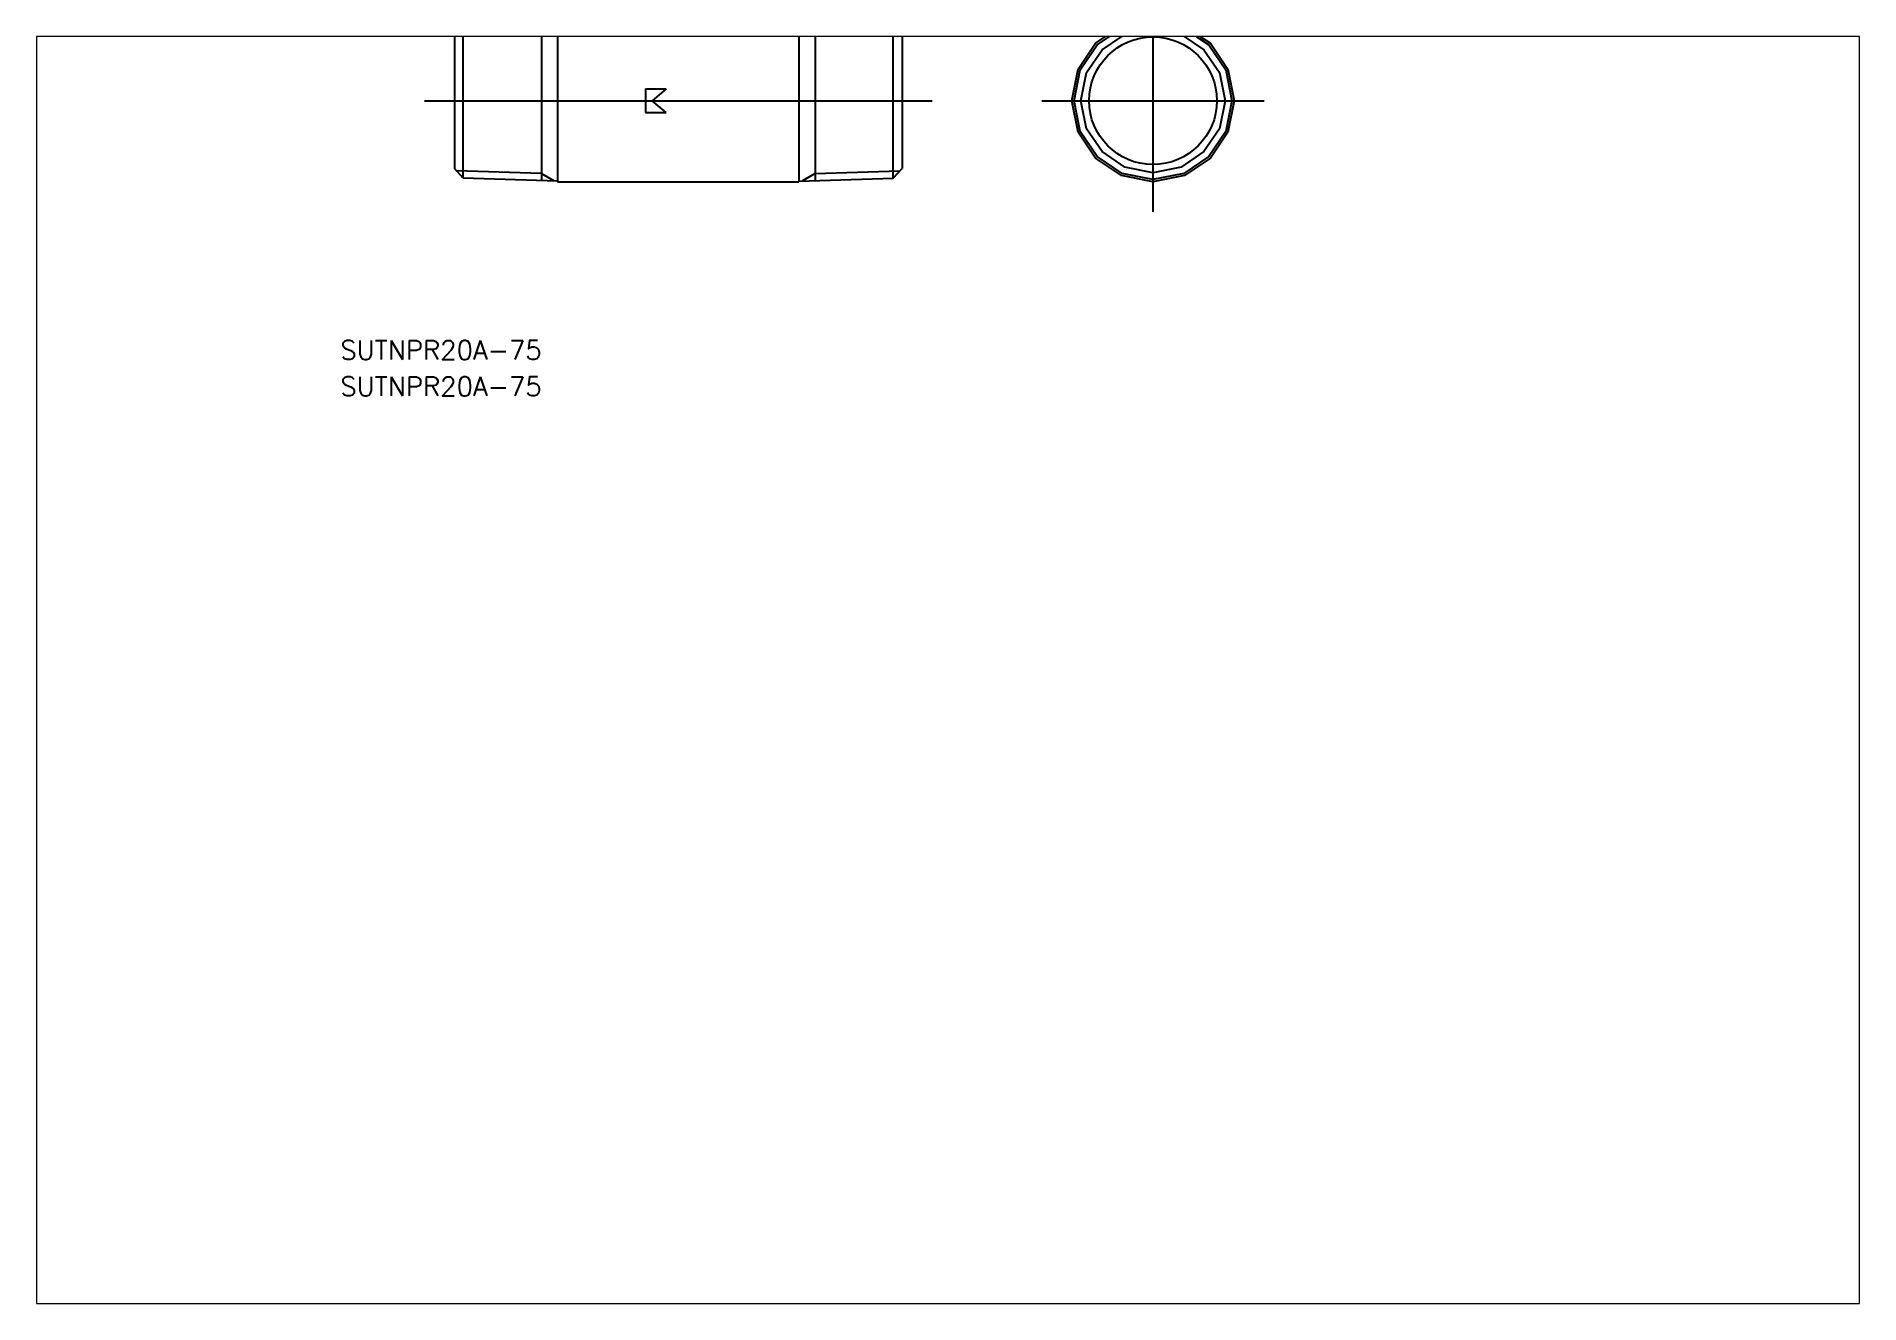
# Paper-space layout 'レイアウト1' of a CAD drawing. Extents: x 1.12 to 10.1, y 0.78 to 7.02.
# The model-space entities are those that its viewports show. They can reach past a viewport. Long polylines and large blocks are cut down to what shows.
import ezdxf

# ---------------------------------------------------------------- set-up
doc = ezdxf.new("R2010")
doc.units = 0
doc.header["$MEASUREMENT"] = 0
doc.linetypes.add('CENTER', pattern=[17.5, 13, -1.5, 1.5, -1.5])
doc.layers.get('0').update_dxf_attribs({"linetype": 'CONTINUOUS'})
doc.layers.add('CENTER', color=1, linetype='CENTER')
doc.styles.get("Standard").update_dxf_attribs({"font": 'txt.shx', "bigfont": '@extfont2.shx'})

msp = doc.modelspace()

# ---------------------------------------------------------------- linework, layer by layer
at = {"color": 3, "linetype": 'Continuous'}
for p, q in [((80.43, 212.57), (82.56, 213.8)), ((126.23, 212.57), (124.11, 213.8)), ((80.43, 212.57), (66.21, 212.12)), ((126.23, 212.57), (140.46, 212.12)), ((80.43, 188.13), (66.21, 188.58)), ((80.43, 188.13), (82.56, 186.91)), ((126.23, 188.13), (124.11, 186.91)), ((126.23, 188.13), (140.46, 188.58))]:
    msp.add_line(p, q, dxfattribs=at)
at = {"color": 7, "linetype": 'Continuous'}
for p, q in [((80.43, 213.73), (80.43, 186.97)), ((83.13, 213.95), (83.13, 186.75)), ((123.53, 213.95), (123.53, 186.75)), ((126.23, 213.73), (126.23, 186.97)), ((67.33, 213.32), (65.83, 211.72)), ((65.83, 211.72), (65.83, 188.98)), ((67.33, 187.38), (67.33, 213.32)), ((139.34, 213.32), (140.83, 211.72)), ((139.34, 187.38), (139.34, 213.32)), ((140.83, 211.72), (140.83, 188.98)), ((97.85, 202.35), (97.85, 198.35)), ((97.85, 202.35), (101.33, 202.35)), ((101.33, 202.35), (98.95, 200.35)), ((101.33, 198.35), (98.95, 200.35)), ((97.85, 198.35), (101.33, 198.35)), ((67.33, 187.38), (65.83, 188.98)), ((83.13, 186.89), (67.33, 187.38)), ((83.13, 186.75), (123.53, 186.75)), ((123.53, 186.89), (139.34, 187.38)), ((139.34, 187.38), (140.83, 188.98))]:
    msp.add_line(p, q, dxfattribs=at)
for radius in [13.6, 13.22, 10.7]:
    msp.add_circle((182.83, 200.35), radius, dxfattribs=at)
at = {"color": 3, "linetype": 'Continuous'}
msp.add_circle((182.83, 200.35), 12.06, dxfattribs=at)
at = {"layer": 'CENTER', "color": 1, "linetype": 'CENTER'}
for p, q in [((182.83, 218.95), (182.83, 181.75)), ((60.83, 200.35), (145.83, 200.35)), ((164.23, 200.35), (201.43, 200.35))]:
    msp.add_line(p, q, dxfattribs=at)

# ---------------------------------------------------------------- texts
at = {"color": 7, "linetype": 'Continuous'}
for p in [(46.73, 156.98), (46.73, 150.89)]:
    msp.add_text('SUTNPR20A-75', height=3.2, dxfattribs=at).set_placement(p)

psp = doc.layouts.new('レイアウト1')

# ---------------------------------------------------------------- viewports
at = {"layer": '0', "color": 7, "linetype": 'Continuous', "view_target_point": (148.5, 105)}
psp.add_viewport(center=(5.6137, 3.9021), size=(8.982, 6.243333), view_center_point=(0, 0), view_height=212.214411, dxfattribs=at)

doc.saveas('drawing.dxf')
